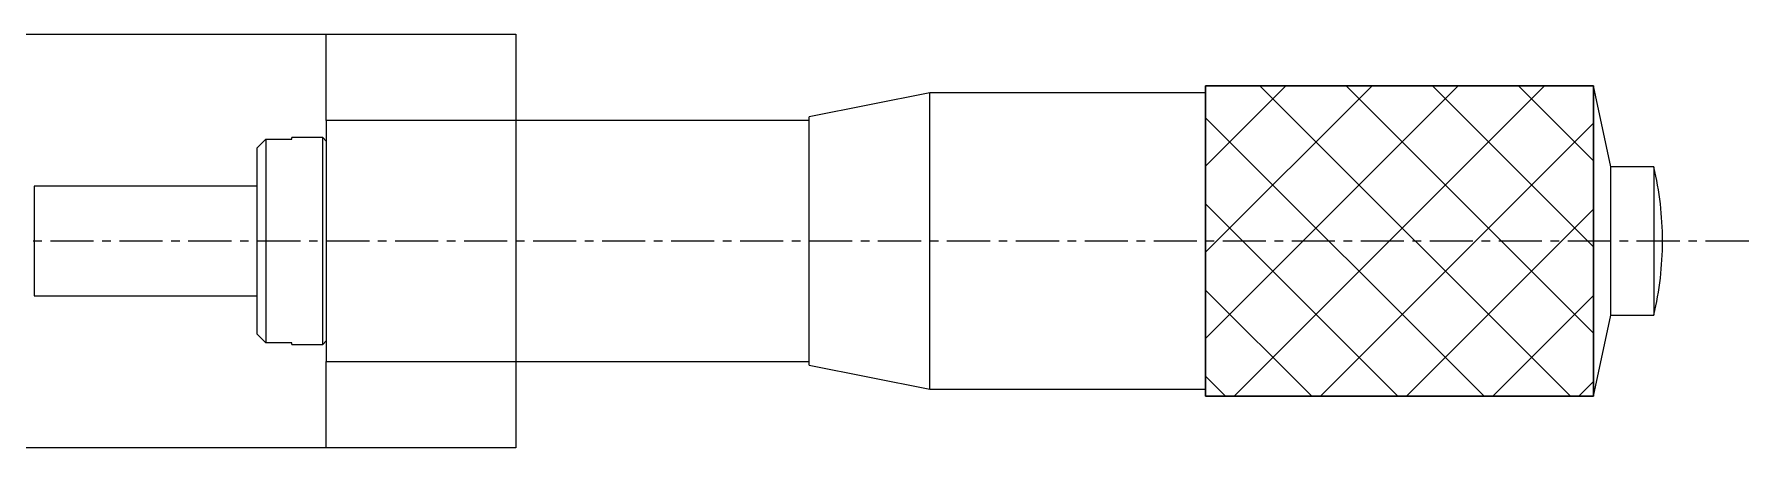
# Model space of a CAD drawing. Extents: x 10 to 341, y 10 to 240.
# Drawn here: x 144.83 to 194.55, y 138.12 to 150.12 of the extents above; entities that cross this region are included whole.
import ezdxf

# ---------------------------------------------------------------- set-up
doc = ezdxf.new("R2010")
doc.units = 0
doc.linetypes.add('CENTER', pattern=[2, 1.25, -0.25, 0.25, -0.25])
doc.layers.get('0').update_dxf_attribs({"linetype": 'CONTINUOUS'})
doc.layers.add('CENTER', color=1, linetype='CENTER')

msp = doc.modelspace()

# ---------------------------------------------------------------- linework, layer by layer
at = {"color": 7, "linetype": 'CONTINUOUS'}
for p, q in [((144.047465, 150.125), (153.297465, 150.125)), ((153.297465, 150.125), (158.797465, 150.125)), ((153.297465, 147.625), (153.297465, 150.125)), ((158.797465, 150.125), (158.797465, 147.625)), ((170.797465, 148.425), (167.297465, 147.725)), ((170.797465, 139.825), (170.797465, 148.425)), ((178.797465, 148.425), (170.797465, 148.425)), ((178.797465, 148.625), (190.047465, 148.625)), ((178.797465, 139.625), (178.797465, 148.625)), ((190.547465, 146.275), (190.047465, 148.625)), ((190.047465, 148.625), (190.047465, 139.625)), ((167.297465, 140.525), (167.297465, 147.725)), ((158.797465, 147.625), (153.297465, 147.625)), ((153.297465, 147.625), (153.297465, 140.625)), ((158.797465, 147.625), (158.797465, 140.625)), ((167.297465, 147.625), (158.797465, 147.625)), ((151.297465, 146.829163), (151.547465, 147.08304)), ((151.297465, 146.446779), (151.297465, 146.829163)), ((151.297465, 146.505986), (151.297465, 146.829163)), ((151.547465, 147.08304), (151.547465, 141.16696)), ((151.547465, 147.08304), (152.297465, 147.08304)), ((152.297465, 147.08304), (152.297465, 147.125)), ((152.297465, 147.08304), (152.297465, 147.125)), ((153.197465, 147.125), (152.297465, 147.125)), ((153.197465, 141.125), (153.197465, 147.125)), ((153.297465, 147.025), (153.197465, 147.125)), ((151.297465, 145.242459), (151.297465, 146.505986)), ((190.547465, 141.975), (190.547465, 146.275)), ((191.797465, 146.275), (190.547465, 146.275)), ((191.797465, 146.275), (191.797465, 141.975)), ((144.831055, 145.7125), (144.831055, 142.5375)), ((151.297465, 145.7125), (144.831055, 145.7125)), ((151.297465, 145.041869), (151.297465, 145.242459)), ((151.297465, 144.654351), (151.297465, 145.041869)), ((151.297465, 144.123833), (151.297465, 144.654351)), ((151.297465, 144.039658), (151.297465, 144.123833)), ((151.297465, 143.48189), (151.297465, 144.039658)), ((178.797465, 144.125), (178.797465, 139.625)), ((151.297465, 142.940041), (151.297465, 143.48189)), ((151.297465, 141.420837), (151.297465, 142.940041)), ((144.831055, 142.5375), (151.297465, 142.5375)), ((151.297465, 141.420837), (151.297465, 141.803221)), ((190.047465, 139.625), (190.547465, 141.975)), ((190.547465, 141.975), (191.797465, 141.975)), ((151.547465, 141.16696), (151.297465, 141.420837)), ((153.197465, 141.125), (153.297465, 141.225)), ((152.297465, 141.16696), (151.547465, 141.16696)), ((152.297465, 141.125), (152.297465, 141.16696)), ((152.297465, 141.125), (152.297465, 141.16696)), ((152.297465, 141.125), (153.197465, 141.125)), ((153.297465, 140.625), (158.797465, 140.625)), ((153.297465, 138.125), (153.297465, 140.625)), ((158.797465, 140.625), (158.797465, 138.125)), ((158.797465, 140.625), (167.297465, 140.625)), ((167.297465, 140.525), (170.797465, 139.825)), ((170.797465, 139.825), (178.797465, 139.825)), ((190.047465, 139.625), (178.797465, 139.625)), ((153.297465, 138.125), (144.047465, 138.125)), ((158.797465, 138.125), (153.297465, 138.125))]:
    msp.add_line(p, q, dxfattribs=at)
at = {"color": 3, "linetype": 'CONTINUOUS'}
for p, q in [((178.797465, 148.625), (178.797465, 144.125)), ((190.047465, 148.625), (178.797465, 148.625)), ((178.797465, 146.297465), (181.125, 148.625)), ((178.797465, 143.797465), (183.625, 148.625)), ((178.797465, 141.297465), (186.125, 148.625)), ((179.625, 139.625), (188.625, 148.625)), ((180.375, 148.625), (189.375, 139.625)), ((182.875, 148.625), (190.047465, 141.452535)), ((185.375, 148.625), (190.047465, 143.952535)), ((187.875, 148.625), (190.047465, 146.452535)), ((190.047465, 139.625), (190.047465, 148.625)), ((178.797465, 147.702535), (186.875, 139.625)), ((182.125, 139.625), (190.047465, 147.547465)), ((178.797465, 145.202535), (184.375, 139.625)), ((184.625, 139.625), (190.047465, 145.047465)), ((178.797465, 142.702535), (181.875, 139.625)), ((187.125, 139.625), (190.047465, 142.547465)), ((178.797465, 140.202535), (179.375, 139.625)), ((189.625, 139.625), (190.047465, 140.047465)), ((178.797465, 139.625), (190.047465, 139.625))]:
    msp.add_line(p, q, dxfattribs=at)
at = {"color": 7, "linetype": 'CONTINUOUS'}
for start, end in [(0, 13.265029), (346.734971, 0)]:
    msp.add_arc((182.677465, 144.125), 9.37, start, end, dxfattribs=at)
at = {"layer": 'CENTER', "color": 1, "linetype": 'CENTER'}
msp.add_line((194.547465, 144.125), (141.547543, 144.125), dxfattribs=at)

doc.saveas('drawing.dxf')
